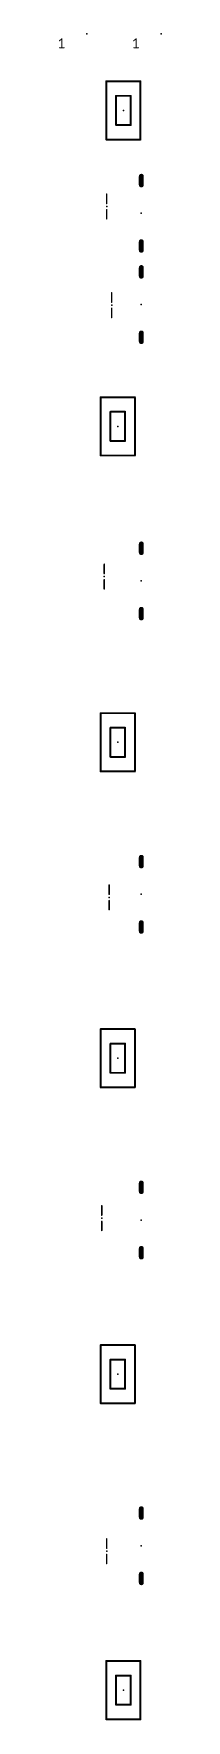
# Model space of a CAD drawing. Extents: x 70 to 81, y 85 to 259.
import ezdxf

# ---------------------------------------------------------------- set-up
doc = ezdxf.new("R2010")
doc.units = 0
doc.layers.add('23', color=53, linetype='CONTINUOUS')
doc.layers.add('51', color=253, linetype='CONTINUOUS')

msp = doc.modelspace()

# ---------------------------------------------------------------- linework, layer by layer
at = {"layer": '23'}
for p in [(73.152, 259.08), (80.772, 259.08), (76.902, 251.186), (75.1916, 241.3), (78.74, 240.5964), (75.6996, 231.14), (78.74, 231.1984), (76.327, 218.6628), (74.9376, 203.2), (78.74, 202.7504), (76.327, 186.1396), (75.4456, 170.18), (78.74, 170.4924), (76.327, 153.6164), (74.6836, 137.16), (78.74, 136.9644), (76.327, 121.0932), (75.1916, 102.87), (78.74, 103.4364), (76.9, 88.57)]:
    msp.add_point(p, dxfattribs=at)
at = {"layer": '51'}
for points, const_width in [([(70.3353, 258.3545), (70.5893, 258.5577)], 0.1016), ([(70.3353, 257.6433), (70.8433, 257.6433)], 0.1016), ([(70.5893, 258.5577), (70.5893, 257.6433)], 0.1016), ([(77.9553, 258.3545), (78.2093, 258.5577)], 0.1016), ([(77.9553, 257.6433), (78.4633, 257.6433)], 0.1016), ([(78.2093, 258.5577), (78.2093, 257.6433)], 0.1016), ([(75.152, 248.186), (75.152, 254.186)], 0.2032), ([(75.152, 254.186), (78.652, 254.186)], 0.2032), ([(78.652, 254.186), (78.652, 248.186)], 0.2032), ([(76.152, 249.686), (76.152, 252.686)], 0.2032), ([(76.152, 252.686), (77.652, 252.686)], 0.2032), ([(77.652, 252.686), (77.652, 249.686)], 0.2032), ([(78.652, 248.186), (75.152, 248.186)], 0.2032), ([(77.652, 249.686), (76.152, 249.686)], 0.2032), ([(78.74, 244.4064), (78.74, 243.5174)], 0.508), ([(75.1916, 242.57), (75.1916, 241.6048)], 0.1524), ([(75.1916, 240.03), (75.1916, 240.9698)], 0.1524), ([(78.74, 236.7864), (78.74, 237.6754)], 0.508), ([(78.74, 235.0084), (78.74, 234.1194)], 0.508), ([(75.6996, 232.41), (75.6996, 231.4448)], 0.1524), ([(75.6996, 229.87), (75.6996, 230.8098)], 0.1524), ([(78.74, 227.3884), (78.74, 228.2774)], 0.508), ([(74.577, 215.6628), (74.577, 221.6628)], 0.2032), ([(74.577, 221.6628), (78.077, 221.6628)], 0.2032), ([(78.077, 221.6628), (78.077, 215.6628)], 0.2032), ([(75.577, 217.1628), (75.577, 220.1628)], 0.2032), ([(75.577, 220.1628), (77.077, 220.1628)], 0.2032), ([(77.077, 220.1628), (77.077, 217.1628)], 0.2032), ([(77.077, 217.1628), (75.577, 217.1628)], 0.2032), ([(78.077, 215.6628), (74.577, 215.6628)], 0.2032), ([(78.74, 206.5604), (78.74, 205.6714)], 0.508), ([(74.9376, 204.47), (74.9376, 203.5048)], 0.1524), ([(74.9376, 201.93), (74.9376, 202.8698)], 0.1524), ([(78.74, 198.9404), (78.74, 199.8294)], 0.508), ([(74.577, 183.1396), (74.577, 189.1396)], 0.2032), ([(74.577, 189.1396), (78.077, 189.1396)], 0.2032), ([(78.077, 189.1396), (78.077, 183.1396)], 0.2032), ([(75.577, 184.6396), (75.577, 187.6396)], 0.2032), ([(75.577, 187.6396), (77.077, 187.6396)], 0.2032), ([(77.077, 187.6396), (77.077, 184.6396)], 0.2032), ([(77.077, 184.6396), (75.577, 184.6396)], 0.2032), ([(78.077, 183.1396), (74.577, 183.1396)], 0.2032), ([(78.74, 174.3024), (78.74, 173.4134)], 0.508), ([(75.4456, 171.45), (75.4456, 170.4848)], 0.1524), ([(75.4456, 168.91), (75.4456, 169.8498)], 0.1524), ([(78.74, 166.6824), (78.74, 167.5714)], 0.508), ([(74.577, 150.6164), (74.577, 156.6164)], 0.2032), ([(74.577, 156.6164), (78.077, 156.6164)], 0.2032), ([(78.077, 156.6164), (78.077, 150.6164)], 0.2032), ([(75.577, 152.1164), (75.577, 155.1164)], 0.2032), ([(75.577, 155.1164), (77.077, 155.1164)], 0.2032), ([(77.077, 155.1164), (77.077, 152.1164)], 0.2032), ([(77.077, 152.1164), (75.577, 152.1164)], 0.2032), ([(78.077, 150.6164), (74.577, 150.6164)], 0.2032), ([(78.74, 140.7744), (78.74, 139.8854)], 0.508), ([(74.6836, 138.43), (74.6836, 137.4648)], 0.1524), ([(74.6836, 135.89), (74.6836, 136.8298)], 0.1524), ([(78.74, 133.1544), (78.74, 134.0434)], 0.508), ([(74.577, 118.0932), (74.577, 124.0932)], 0.2032), ([(74.577, 124.0932), (78.077, 124.0932)], 0.2032), ([(78.077, 124.0932), (78.077, 118.0932)], 0.2032), ([(75.577, 119.5932), (75.577, 122.5932)], 0.2032), ([(75.577, 122.5932), (77.077, 122.5932)], 0.2032), ([(77.077, 122.5932), (77.077, 119.5932)], 0.2032), ([(78.077, 118.0932), (74.577, 118.0932)], 0.2032), ([(77.077, 119.5932), (75.577, 119.5932)], 0.2032), ([(78.74, 107.2464), (78.74, 106.3574)], 0.508), ([(75.1916, 104.14), (75.1916, 103.1748)], 0.1524), ([(75.1916, 101.6), (75.1916, 102.5398)], 0.1524), ([(78.74, 99.6264), (78.74, 100.5154)], 0.508), ([(75.15, 85.57), (75.15, 91.57)], 0.2032), ([(75.15, 91.57), (78.65, 91.57)], 0.2032), ([(78.65, 91.57), (78.65, 85.57)], 0.2032), ([(76.15, 87.07), (76.15, 90.07)], 0.2032), ([(76.15, 90.07), (77.65, 90.07)], 0.2032), ([(77.65, 90.07), (77.65, 87.07)], 0.2032), ([(77.65, 87.07), (76.15, 87.07)], 0.2032), ([(78.65, 85.57), (75.15, 85.57)], 0.2032)]:
    msp.add_lwpolyline(points, dxfattribs=dict(at, const_width=const_width))
for points, const_width in [([(70.3194, 258.3743, 1), (70.3512, 258.3347)], 0.0508), ([(70.3353, 257.6687, 1), (70.3353, 257.6179)], 0.0508), ([(70.6147, 258.5577, 1), (70.5639, 258.5577)], 0.0508), ([(70.5639, 257.6433, 1), (70.6147, 257.6433)], 0.0508), ([(70.6052, 258.5379, 1), (70.5734, 258.5775)], 0.0508), ([(70.8433, 257.6179, 1), (70.8433, 257.6687)], 0.0508), ([(77.9394, 258.3743, 1), (77.9712, 258.3347)], 0.0508), ([(77.9553, 257.6687, 1), (77.9553, 257.6179)], 0.0508), ([(78.2347, 258.5577, 1), (78.1839, 258.5577)], 0.0508), ([(78.1839, 257.6433, 1), (78.2347, 257.6433)], 0.0508), ([(78.2252, 258.5379, 1), (78.1934, 258.5775)], 0.0508), ([(78.4633, 257.6179, 1), (78.4633, 257.6687)], 0.0508), ([(75.2028, 254.186, 1), (75.1012, 254.186)], 0.1016), ([(75.152, 254.2368, 1), (75.152, 254.1352)], 0.1016), ([(78.7028, 254.186, 1), (78.6012, 254.186)], 0.1016), ([(78.652, 254.1352, 1), (78.652, 254.2368)], 0.1016), ([(76.2028, 252.686, 1), (76.1012, 252.686)], 0.1016), ([(76.152, 252.7368, 1), (76.152, 252.6352)], 0.1016), ([(77.7028, 252.686, 1), (77.6012, 252.686)], 0.1016), ([(77.652, 252.6352, 1), (77.652, 252.7368)], 0.1016), ([(75.152, 248.2368, 1), (75.152, 248.1352)], 0.1016), ([(76.152, 249.7368, 1), (76.152, 249.6352)], 0.1016), ([(76.1012, 249.686, 1), (76.2028, 249.686)], 0.1016), ([(77.6012, 249.686, 1), (77.7028, 249.686)], 0.1016), ([(77.652, 249.6352, 1), (77.652, 249.7368)], 0.1016), ([(78.652, 248.1352, 1), (78.652, 248.2368)], 0.1016), ([(75.1012, 248.186, 1), (75.2028, 248.186)], 0.1016), ([(78.6012, 248.186, 1), (78.7028, 248.186)], 0.1016), ([(78.867, 244.4064, 1), (78.613, 244.4064)], 0.254), ([(78.613, 243.5174, 1), (78.867, 243.5174)], 0.254), ([(75.2297, 242.57, 1), (75.1535, 242.57)], 0.0762), ([(75.1535, 241.6048, 1), (75.2297, 241.6048)], 0.0762), ([(75.2297, 240.9698, 1), (75.1535, 240.9698)], 0.0762), ([(75.1535, 240.03, 1), (75.2297, 240.03)], 0.0762), ([(78.867, 237.6754, 1), (78.613, 237.6754)], 0.254), ([(78.613, 236.7864, 1), (78.867, 236.7864)], 0.254), ([(78.867, 235.0084, 1), (78.613, 235.0084)], 0.254), ([(78.613, 234.1194, 1), (78.867, 234.1194)], 0.254), ([(75.7377, 232.41, 1), (75.6615, 232.41)], 0.0762), ([(75.6615, 231.4448, 1), (75.7377, 231.4448)], 0.0762), ([(75.7377, 230.8098, 1), (75.6615, 230.8098)], 0.0762), ([(75.6615, 229.87, 1), (75.7377, 229.87)], 0.0762), ([(78.867, 228.2774, 1), (78.613, 228.2774)], 0.254), ([(78.613, 227.3884, 1), (78.867, 227.3884)], 0.254), ([(74.6278, 221.6628, 1), (74.5262, 221.6628)], 0.1016), ([(74.577, 221.7136, 1), (74.577, 221.612)], 0.1016), ([(78.1278, 221.6628, 1), (78.0262, 221.6628)], 0.1016), ([(78.077, 221.612, 1), (78.077, 221.7136)], 0.1016), ([(75.6278, 220.1628, 1), (75.5262, 220.1628)], 0.1016), ([(75.577, 220.2136, 1), (75.577, 220.112)], 0.1016), ([(77.1278, 220.1628, 1), (77.0262, 220.1628)], 0.1016), ([(77.077, 220.112, 1), (77.077, 220.2136)], 0.1016), ([(75.577, 217.2136, 1), (75.577, 217.112)], 0.1016), ([(75.5262, 217.1628, 1), (75.6278, 217.1628)], 0.1016), ([(77.0262, 217.1628, 1), (77.1278, 217.1628)], 0.1016), ([(77.077, 217.112, 1), (77.077, 217.2136)], 0.1016), ([(74.577, 215.7136, 1), (74.577, 215.612)], 0.1016), ([(74.5262, 215.6628, 1), (74.6278, 215.6628)], 0.1016), ([(78.0262, 215.6628, 1), (78.1278, 215.6628)], 0.1016), ([(78.077, 215.612, 1), (78.077, 215.7136)], 0.1016), ([(78.867, 206.5604, 1), (78.613, 206.5604)], 0.254), ([(78.613, 205.6714, 1), (78.867, 205.6714)], 0.254), ([(74.9757, 204.47, 1), (74.8995, 204.47)], 0.0762), ([(74.8995, 203.5048, 1), (74.9757, 203.5048)], 0.0762), ([(74.9757, 202.8698, 1), (74.8995, 202.8698)], 0.0762), ([(74.8995, 201.93, 1), (74.9757, 201.93)], 0.0762), ([(78.867, 199.8294, 1), (78.613, 199.8294)], 0.254), ([(78.613, 198.9404, 1), (78.867, 198.9404)], 0.254), ([(74.6278, 189.1396, 1), (74.5262, 189.1396)], 0.1016), ([(74.577, 189.1904, 1), (74.577, 189.0888)], 0.1016), ([(78.1278, 189.1396, 1), (78.0262, 189.1396)], 0.1016), ([(78.077, 189.0888, 1), (78.077, 189.1904)], 0.1016), ([(75.6278, 187.6396, 1), (75.5262, 187.6396)], 0.1016), ([(75.577, 187.6904, 1), (75.577, 187.5888)], 0.1016), ([(77.1278, 187.6396, 1), (77.0262, 187.6396)], 0.1016), ([(77.077, 187.5888, 1), (77.077, 187.6904)], 0.1016), ([(75.577, 184.6904, 1), (75.577, 184.5888)], 0.1016), ([(75.5262, 184.6396, 1), (75.6278, 184.6396)], 0.1016), ([(77.0262, 184.6396, 1), (77.1278, 184.6396)], 0.1016), ([(77.077, 184.5888, 1), (77.077, 184.6904)], 0.1016), ([(74.577, 183.1904, 1), (74.577, 183.0888)], 0.1016), ([(74.5262, 183.1396, 1), (74.6278, 183.1396)], 0.1016), ([(78.0262, 183.1396, 1), (78.1278, 183.1396)], 0.1016), ([(78.077, 183.0888, 1), (78.077, 183.1904)], 0.1016), ([(78.867, 174.3024, 1), (78.613, 174.3024)], 0.254), ([(78.613, 173.4134, 1), (78.867, 173.4134)], 0.254), ([(75.4837, 171.45, 1), (75.4075, 171.45)], 0.0762), ([(75.4075, 170.4848, 1), (75.4837, 170.4848)], 0.0762), ([(75.4837, 169.8498, 1), (75.4075, 169.8498)], 0.0762), ([(75.4075, 168.91, 1), (75.4837, 168.91)], 0.0762), ([(78.867, 167.5714, 1), (78.613, 167.5714)], 0.254), ([(78.613, 166.6824, 1), (78.867, 166.6824)], 0.254), ([(74.6278, 156.6164, 1), (74.5262, 156.6164)], 0.1016), ([(74.577, 156.6672, 1), (74.577, 156.5656)], 0.1016), ([(78.1278, 156.6164, 1), (78.0262, 156.6164)], 0.1016), ([(78.077, 156.5656, 1), (78.077, 156.6672)], 0.1016), ([(75.6278, 155.1164, 1), (75.5262, 155.1164)], 0.1016), ([(75.577, 155.1672, 1), (75.577, 155.0656)], 0.1016), ([(77.1278, 155.1164, 1), (77.0262, 155.1164)], 0.1016), ([(77.077, 155.0656, 1), (77.077, 155.1672)], 0.1016), ([(75.577, 152.1672, 1), (75.577, 152.0656)], 0.1016), ([(75.5262, 152.1164, 1), (75.6278, 152.1164)], 0.1016), ([(77.0262, 152.1164, 1), (77.1278, 152.1164)], 0.1016), ([(77.077, 152.0656, 1), (77.077, 152.1672)], 0.1016), ([(74.577, 150.6672, 1), (74.577, 150.5656)], 0.1016), ([(74.5262, 150.6164, 1), (74.6278, 150.6164)], 0.1016), ([(78.0262, 150.6164, 1), (78.1278, 150.6164)], 0.1016), ([(78.077, 150.5656, 1), (78.077, 150.6672)], 0.1016), ([(78.867, 140.7744, 1), (78.613, 140.7744)], 0.254), ([(78.613, 139.8854, 1), (78.867, 139.8854)], 0.254), ([(74.7217, 138.43, 1), (74.6455, 138.43)], 0.0762), ([(74.6455, 137.4648, 1), (74.7217, 137.4648)], 0.0762), ([(74.7217, 136.8298, 1), (74.6455, 136.8298)], 0.0762), ([(74.6455, 135.89, 1), (74.7217, 135.89)], 0.0762), ([(78.867, 134.0434, 1), (78.613, 134.0434)], 0.254), ([(78.613, 133.1544, 1), (78.867, 133.1544)], 0.254), ([(74.6278, 124.0932, 1), (74.5262, 124.0932)], 0.1016), ([(74.577, 124.144, 1), (74.577, 124.0424)], 0.1016), ([(78.1278, 124.0932, 1), (78.0262, 124.0932)], 0.1016), ([(78.077, 124.0424, 1), (78.077, 124.144)], 0.1016), ([(75.6278, 122.5932, 1), (75.5262, 122.5932)], 0.1016), ([(75.577, 122.644, 1), (75.577, 122.5424)], 0.1016), ([(77.1278, 122.5932, 1), (77.0262, 122.5932)], 0.1016), ([(77.077, 122.5424, 1), (77.077, 122.644)], 0.1016), ([(74.577, 118.144, 1), (74.577, 118.0424)], 0.1016), ([(74.5262, 118.0932, 1), (74.6278, 118.0932)], 0.1016), ([(75.577, 119.644, 1), (75.577, 119.5424)], 0.1016), ([(75.5262, 119.5932, 1), (75.6278, 119.5932)], 0.1016), ([(77.0262, 119.5932, 1), (77.1278, 119.5932)], 0.1016), ([(77.077, 119.5424, 1), (77.077, 119.644)], 0.1016), ([(78.0262, 118.0932, 1), (78.1278, 118.0932)], 0.1016), ([(78.077, 118.0424, 1), (78.077, 118.144)], 0.1016), ([(78.867, 107.2464, 1), (78.613, 107.2464)], 0.254), ([(78.613, 106.3574, 1), (78.867, 106.3574)], 0.254), ([(75.2297, 104.14, 1), (75.1535, 104.14)], 0.0762), ([(75.1535, 103.1748, 1), (75.2297, 103.1748)], 0.0762), ([(75.2297, 102.5398, 1), (75.1535, 102.5398)], 0.0762), ([(75.1535, 101.6, 1), (75.2297, 101.6)], 0.0762), ([(78.867, 100.5154, 1), (78.613, 100.5154)], 0.254), ([(78.613, 99.6264, 1), (78.867, 99.6264)], 0.254), ([(75.2008, 91.57, 1), (75.0992, 91.57)], 0.1016), ([(75.15, 91.6208, 1), (75.15, 91.5192)], 0.1016), ([(78.7008, 91.57, 1), (78.5992, 91.57)], 0.1016), ([(78.65, 91.5192, 1), (78.65, 91.6208)], 0.1016), ([(76.2008, 90.07, 1), (76.0992, 90.07)], 0.1016), ([(76.15, 90.1208, 1), (76.15, 90.0192)], 0.1016), ([(77.7008, 90.07, 1), (77.5992, 90.07)], 0.1016), ([(77.65, 90.0192, 1), (77.65, 90.1208)], 0.1016), ([(76.15, 87.1208, 1), (76.15, 87.0192)], 0.1016), ([(76.0992, 87.07, 1), (76.2008, 87.07)], 0.1016), ([(77.5992, 87.07, 1), (77.7008, 87.07)], 0.1016), ([(77.65, 87.0192, 1), (77.65, 87.1208)], 0.1016), ([(75.15, 85.6208, 1), (75.15, 85.5192)], 0.1016), ([(75.0992, 85.57, 1), (75.2008, 85.57)], 0.1016), ([(78.5992, 85.57, 1), (78.7008, 85.57)], 0.1016), ([(78.65, 85.5192, 1), (78.65, 85.6208)], 0.1016)]:
    msp.add_lwpolyline(points, format="xyb", dxfattribs=dict(at, const_width=const_width))

doc.saveas('drawing.dxf')
